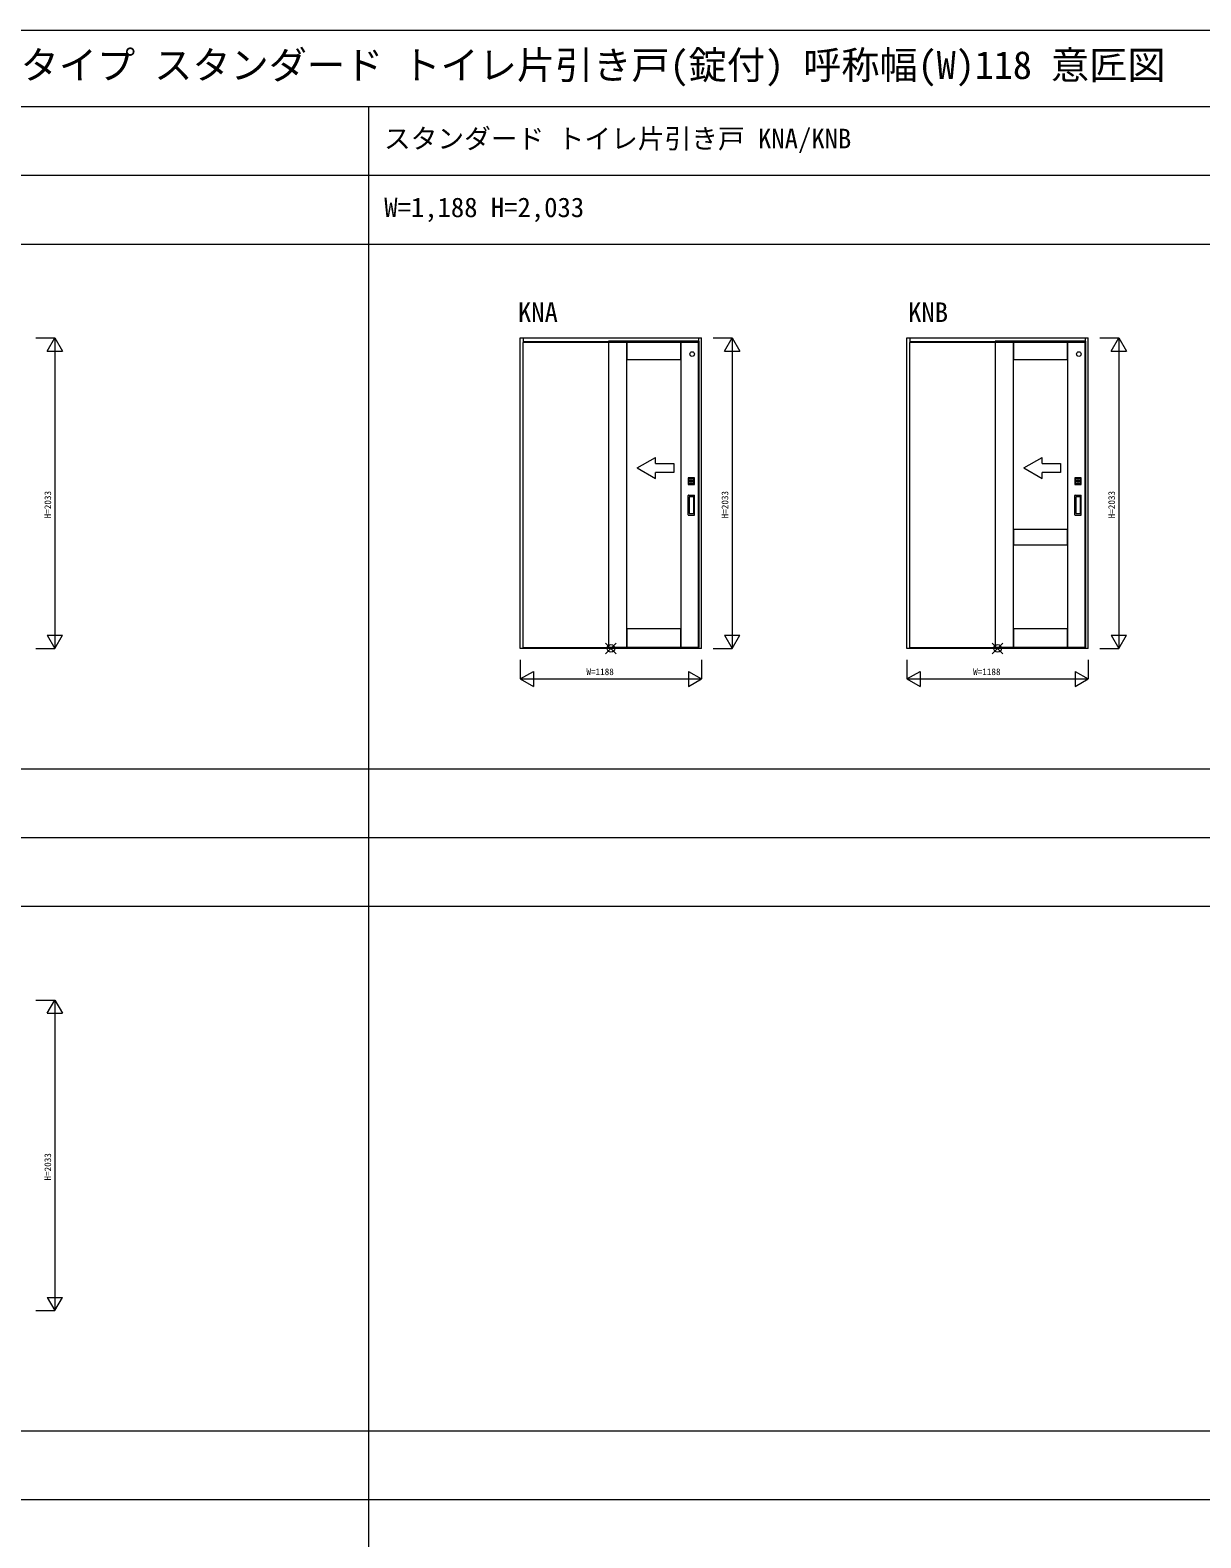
# Model space of a CAD drawing. Units: millimetres, scale not verified. Extents: x -14341 to 14341, y -10000 to 10000.
# Drawn here: x -5159 to 2507, y 130 to 10000 of the extents above; entities that cross this region are included whole.
import ezdxf
from ezdxf.enums import TextEntityAlignment as Align

# ---------------------------------------------------------------- set-up
doc = ezdxf.new("R2010")
doc.units = ezdxf.units.MM
doc.header["$LTSCALE"] = 50
doc.layers.add('0-0_0', color=7, linetype='Continuous')
for name, color, linetype, lineweight in [('0-1_YKK_F1', 7, 'Continuous', 18), ('0-2_YKK_IN', 1, 'Continuous', 18), ('0-3_YKK_A1', 4, 'Continuous', 18), ('0-4_YKK_N1', 2, 'Continuous', 18)]:
    doc.layers.add(name, color=color, linetype=linetype, lineweight=lineweight)
doc.styles.add('ＭＳ ゴシック', font='')
doc.styles.get('ＭＳ ゴシック').set_extended_font_data('MS Gothic')

msp = doc.modelspace()

# ---------------------------------------------------------------- linework, layer by layer
at = {"layer": '0-1_YKK_F1'}
for p, q in [((-14340.51, 10000), (14340.51, 10000)), ((-14340.51, 9500), (14159.49, 9500)), ((-2940.51, -10000), (-2940.51, 9500)), ((-14340.51, 9050), (14159.49, 9050)), ((-14340.51, 8600), (14159.49, 8600)), ((-14340.51, 5165), (14159.49, 5165)), ((-14340.51, 4715), (14159.49, 4715)), ((-14340.51, 4265), (14159.49, 4265)), ((-14340.51, 830), (14159.49, 830)), ((-14340.51, 380), (14159.49, 380))]:
    msp.add_line(p, q, dxfattribs=at)
at = {"layer": '0-2_YKK_IN'}
for p, q in [((-1391.86, 5917.14), (-1321.15, 5987.86)), ((-1391.86, 5987.86), (-1321.15, 5917.14)), ((1140.33, 5917.14), (1211.04, 5987.86)), ((1140.33, 5987.86), (1211.04, 5917.14))]:
    msp.add_line(p, q, dxfattribs=at)
for centre in [(-1356.51, 5952.5), (1175.68, 5952.5)]:
    msp.add_circle(centre, 25, dxfattribs=at)
at = {"layer": '0-3_YKK_A1'}
for p, q in [((-1950.51, 7985.5), (-762.51, 7985.5)), ((-1950.51, 5952.5), (-1950.51, 7985.5)), ((-1930.51, 7985.5), (-1930.51, 7955.5)), ((-1930.51, 7961.5), (-782.51, 7961.5)), ((-1930.51, 7958.5), (-782.51, 7958.5)), ((-1930.51, 5956.5), (-1930.51, 7955.5)), ((-782.51, 7985.5), (-782.51, 7955.5)), ((-782.51, 5956.5), (-782.51, 7955.5)), ((-762.51, 5952.5), (-762.51, 7985.5)), ((581.68, 7985.5), (1769.68, 7985.5)), ((581.68, 5952.5), (581.68, 7985.5)), ((601.68, 7985.5), (601.68, 7955.5)), ((601.68, 7961.5), (1749.68, 7961.5)), ((601.68, 7958.5), (1749.68, 7958.5)), ((601.68, 5956.5), (601.68, 7955.5)), ((1749.68, 7985.5), (1749.68, 7955.5)), ((1749.68, 5956.5), (1749.68, 7955.5)), ((1769.68, 5952.5), (1769.68, 7985.5)), ((-1184.99, 7134.22), (-1064.99, 7203.5)), ((-1184.99, 7134.22), (-1064.99, 7064.94)), ((-1064.99, 7164.22), (-1064.99, 7203.5)), ((1348.7, 7134.22), (1468.7, 7203.5)), ((1348.7, 7134.22), (1468.7, 7064.94)), ((1468.7, 7164.22), (1468.7, 7203.5)), ((-1064.99, 7064.94), (-1064.99, 7104.22)), ((-851.01, 7068), (-851.01, 7027)), ((-809.51, 7068.5), (-850.51, 7068.5)), ((-850.51, 7026.5), (-809.51, 7026.5)), ((-845.76, 7032.25), (-845.76, 7062.75)), ((-845.66, 7032.35), (-845.66, 7062.65)), ((-845.26, 7063.25), (-814.76, 7063.25)), ((-814.76, 7031.75), (-845.26, 7031.75)), ((-845.16, 7063.15), (-814.86, 7063.15)), ((-833.01, 7031.85), (-845.16, 7031.85)), ((-843.36, 7049.6), (-843.36, 7045.4)), ((-837.21, 7049.6), (-843.36, 7049.6)), ((-843.36, 7045.4), (-842.61, 7046.15)), ((-837.21, 7045.4), (-843.36, 7045.4)), ((-842.61, 7048.85), (-837.39, 7048.85)), ((-837.39, 7046.15), (-842.61, 7046.15)), ((-833.01, 7032.1), (-833.01, 7031.85)), ((-827.01, 7032.1), (-833.01, 7032.1)), ((-831.26, 7043.25), (-831.26, 7051.75)), ((-828.76, 7051.75), (-828.76, 7043.25)), ((-827.01, 7031.85), (-827.01, 7032.1)), ((-814.86, 7031.85), (-827.01, 7031.85)), ((-822.81, 7049.6), (-816.66, 7049.6)), ((-822.81, 7045.4), (-816.66, 7045.4)), ((-817.41, 7048.85), (-822.63, 7048.85)), ((-822.63, 7046.15), (-817.41, 7046.15)), ((-816.66, 7045.4), (-817.41, 7046.15)), ((-816.66, 7049.6), (-816.66, 7045.4)), ((-814.36, 7062.65), (-814.36, 7032.35)), ((-814.26, 7062.75), (-814.26, 7032.25)), ((-809.01, 7027), (-809.01, 7068)), ((1468.7, 7064.94), (1468.7, 7104.22)), ((1681.18, 7068), (1681.18, 7027)), ((1722.68, 7068.5), (1681.68, 7068.5)), ((1681.68, 7026.5), (1722.68, 7026.5)), ((1686.43, 7032.25), (1686.43, 7062.75)), ((1686.53, 7032.35), (1686.53, 7062.65)), ((1686.93, 7063.25), (1717.43, 7063.25)), ((1717.43, 7031.75), (1686.93, 7031.75)), ((1687.03, 7063.15), (1717.33, 7063.15)), ((1699.18, 7031.85), (1687.03, 7031.85)), ((1688.83, 7049.6), (1688.83, 7045.4)), ((1694.98, 7049.6), (1688.83, 7049.6)), ((1688.83, 7045.4), (1689.58, 7046.15)), ((1694.98, 7045.4), (1688.83, 7045.4)), ((1689.58, 7048.85), (1694.8, 7048.85)), ((1694.8, 7046.15), (1689.58, 7046.15)), ((1699.18, 7032.1), (1699.18, 7031.85)), ((1705.18, 7032.1), (1699.18, 7032.1)), ((1700.93, 7043.25), (1700.93, 7051.75)), ((1703.43, 7051.75), (1703.43, 7043.25)), ((1705.18, 7031.85), (1705.18, 7032.1)), ((1717.33, 7031.85), (1705.18, 7031.85)), ((1709.38, 7049.6), (1715.53, 7049.6)), ((1709.38, 7045.4), (1715.53, 7045.4)), ((1714.78, 7048.85), (1709.56, 7048.85)), ((1709.56, 7046.15), (1714.78, 7046.15)), ((1715.53, 7045.4), (1714.78, 7046.15)), ((1715.53, 7049.6), (1715.53, 7045.4)), ((1717.83, 7062.65), (1717.83, 7032.35)), ((1717.93, 7062.75), (1717.93, 7032.25)), ((1723.18, 7027), (1723.18, 7068)), ((-850.01, 6826.5), (-850.01, 6954.5)), ((-849.01, 6955.5), (-809.01, 6955.5)), ((-844.01, 6944.5), (-844.01, 6836.5)), ((-815.01, 6945.5), (-843.01, 6945.5)), ((-814.01, 6836.5), (-814.01, 6944.5)), ((-808.01, 6826.5), (-808.01, 6954.5)), ((1682.18, 6826.5), (1682.18, 6954.5)), ((1683.18, 6955.5), (1723.18, 6955.5)), ((1688.18, 6944.5), (1688.18, 6836.5)), ((1717.18, 6945.5), (1689.18, 6945.5)), ((1718.18, 6836.5), (1718.18, 6944.5)), ((1724.18, 6826.5), (1724.18, 6954.5)), ((-849.01, 6825.5), (-809.01, 6825.5)), ((-843.01, 6835.5), (-815.01, 6835.5)), ((1683.18, 6825.5), (1723.18, 6825.5)), ((1689.18, 6835.5), (1717.18, 6835.5)), ((-762.51, 5952.5), (-1950.51, 5952.5)), ((-1930.51, 5952.5), (-1930.51, 5956.5)), ((-782.51, 5956.5), (-1930.51, 5956.5)), ((-782.51, 5952.5), (-782.51, 5956.5)), ((1769.68, 5952.5), (581.68, 5952.5)), ((601.68, 5952.5), (601.68, 5956.5)), ((1749.68, 5956.5), (601.68, 5956.5)), ((1749.68, 5952.5), (1749.68, 5956.5))]:
    msp.add_line(p, q, dxfattribs=at)
for points in [[(-1371.51, 5960.5), (-1251.51, 5960.5), (-1251.51, 7964.5), (-1371.51, 7964.5)], [(-1251.51, 7844.5), (-899.01, 7844.5), (-899.01, 7964.5), (-1251.51, 7964.5)], [(-899.01, 5960.5), (-779.01, 5960.5), (-779.01, 7964.5), (-899.01, 7964.5)], [(1160.68, 5960.5), (1280.68, 5960.5), (1280.68, 7964.5), (1160.68, 7964.5)], [(1280.68, 7844.5), (1633.18, 7844.5), (1633.18, 7964.5), (1280.68, 7964.5)], [(1633.18, 5960.5), (1753.18, 5960.5), (1753.18, 7964.5), (1633.18, 7964.5)], [(1280.68, 6630.5), (1633.18, 6630.5), (1633.18, 6730.5), (1280.68, 6730.5)], [(-1251.51, 5960.5), (-899.01, 5960.5), (-899.01, 6080.5), (-1251.51, 6080.5)], [(1280.68, 5960.5), (1633.18, 5960.5), (1633.18, 6080.5), (1280.68, 6080.5)]]:
    msp.add_lwpolyline(points, close=True, dxfattribs=at)
for points in [[(-1371.51, 7947.5), (-1371.51, 5960.5), (-779.01, 5960.5)], [(1160.68, 7947.5), (1160.68, 5960.5), (1753.18, 5960.5)], [(-1064.99, 7164.22), (-944.99, 7164.22), (-944.99, 7104.22), (-1064.99, 7104.22)], [(1468.7, 7164.22), (1588.7, 7164.22), (1588.7, 7104.22), (1468.7, 7104.22)], [(-842.61, 7046.15), (-842.61, 7048.85), (-843.36, 7049.6)], [(-817.41, 7046.15), (-817.41, 7048.85), (-816.66, 7049.6)], [(1689.58, 7046.15), (1689.58, 7048.85), (1688.83, 7049.6)], [(1714.78, 7046.15), (1714.78, 7048.85), (1715.53, 7049.6)]]:
    msp.add_lwpolyline(points, dxfattribs=at)
for centre, radius in [((-824.01, 7879.5), 15), ((1708.18, 7879.5), 15), ((-830.01, 7047.5), 7.25), ((-830.01, 7047.5), 6), ((-830.01, 7047.5), 5.9), ((1702.18, 7047.5), 7.25), ((1702.18, 7047.5), 6), ((1702.18, 7047.5), 5.9)]:
    msp.add_circle(centre, radius, dxfattribs=at)
for centre, radius, start, end in [((-850.51, 7068), 0.5, 90, 180), ((-850.51, 7027), 0.5, 180, 270), ((-845.26, 7062.75), 0.5, 90, 180), ((-845.26, 7032.25), 0.5, 180, 270), ((-845.16, 7062.65), 0.5, 90, 180), ((-845.16, 7032.35), 0.5, 180, 270), ((-830.01, 7047.5), 7.5, 163.7398, 196.2602), ((-830.01, 7051.75), 1.25, 90, 180), ((-830.01, 7043.25), 1.25, 180, 270), ((-830.01, 7051.75), 1.25, 0, 90), ((-830.01, 7043.25), 1.25, 270, 0), ((-830.01, 7047.5), 7.5, 343.7398, 16.2602), ((-814.86, 7062.65), 0.5, 0, 90), ((-814.86, 7032.35), 0.5, 270, 0), ((-814.76, 7062.75), 0.5, 0, 90), ((-814.76, 7032.25), 0.5, 270, 0), ((-809.51, 7068), 0.5, 0, 90), ((-809.51, 7027), 0.5, 270, 0), ((1681.68, 7068), 0.5, 90, 180), ((1681.68, 7027), 0.5, 180, 270), ((1686.93, 7062.75), 0.5, 90, 180), ((1686.93, 7032.25), 0.5, 180, 270), ((1687.03, 7062.65), 0.5, 90, 180), ((1687.03, 7032.35), 0.5, 180, 270), ((1702.18, 7047.5), 7.5, 163.7398, 196.2602), ((1702.18, 7051.75), 1.25, 90, 180), ((1702.18, 7043.25), 1.25, 180, 270), ((1702.18, 7051.75), 1.25, 0, 90), ((1702.18, 7043.25), 1.25, 270, 0), ((1702.18, 7047.5), 7.5, 343.7398, 16.2602), ((1717.33, 7062.65), 0.5, 0, 90), ((1717.33, 7032.35), 0.5, 270, 0), ((1717.43, 7062.75), 0.5, 0, 90), ((1717.43, 7032.25), 0.5, 270, 0), ((1722.68, 7068), 0.5, 0, 90), ((1722.68, 7027), 0.5, 270, 0), ((-849.01, 6954.5), 1, 90, 180), ((-843.01, 6944.5), 1, 90, 180), ((-815.01, 6944.5), 1, 360, 90), ((-809.01, 6954.5), 1, 0, 90), ((1683.18, 6954.5), 1, 90, 180), ((1689.18, 6944.5), 1, 90, 180), ((1717.18, 6944.5), 1, 360, 90), ((1723.18, 6954.5), 1, 0, 90), ((-849.01, 6826.5), 1, 180, 270), ((-843.01, 6836.5), 1, 180, 270), ((-815.01, 6836.5), 1, 270, 360), ((-809.01, 6826.5), 1, 270, 0), ((1683.18, 6826.5), 1, 180, 270), ((1689.18, 6836.5), 1, 180, 270), ((1717.18, 6836.5), 1, 270, 360), ((1723.18, 6826.5), 1, 270, 0)]:
    msp.add_arc(centre, radius, start, end, dxfattribs=at)
at = {"layer": '0-4_YKK_N1'}
for p, q in [((-5121.51, 7985.5), (-4996.51, 7985.5)), ((-5046.51, 7898.9), (-4946.51, 7898.9)), ((-4996.51, 7985.5), (-4996.51, 5952.5)), ((-687.51, 7985.5), (-562.51, 7985.5)), ((-612.51, 7898.9), (-512.51, 7898.9)), ((-562.51, 7985.5), (-562.51, 5952.5)), ((1844.68, 7985.5), (1969.68, 7985.5)), ((1919.68, 7898.9), (2019.68, 7898.9)), ((1969.68, 7985.5), (1969.68, 5952.5)), ((-5046.51, 6039.1), (-4946.51, 6039.1)), ((-612.51, 6039.1), (-512.51, 6039.1)), ((1919.68, 6039.1), (2019.68, 6039.1)), ((-5121.51, 5952.5), (-4996.51, 5952.5)), ((-687.51, 5952.5), (-562.51, 5952.5)), ((1844.68, 5952.5), (1969.68, 5952.5)), ((-762.51, 5877.5), (-762.51, 5752.5)), ((1769.68, 5877.5), (1769.68, 5752.5)), ((-1950.51, 5752.5), (-1863.91, 5802.5)), ((-1950.51, 5752.5), (-1863.91, 5702.5)), ((-1863.91, 5802.5), (-1863.91, 5702.5)), ((-849.11, 5802.5), (-762.51, 5752.5)), ((581.68, 5752.5), (668.28, 5802.5)), ((581.68, 5752.5), (668.28, 5702.5)), ((668.28, 5802.5), (668.28, 5702.5)), ((1683.08, 5802.5), (1769.68, 5752.5)), ((-5121.51, 3650.5), (-4996.51, 3650.5)), ((-5046.51, 3563.9), (-4946.51, 3563.9)), ((-4996.51, 3650.5), (-4996.51, 1617.5)), ((-5046.51, 1704.1), (-4946.51, 1704.1)), ((-5121.51, 1617.5), (-4996.51, 1617.5))]:
    msp.add_line(p, q, dxfattribs=at)
for points in [[(-5046.51, 7898.9), (-4996.51, 7985.5), (-4946.51, 7898.9)], [(-612.51, 7898.9), (-562.51, 7985.5), (-512.51, 7898.9)], [(1919.68, 7898.9), (1969.68, 7985.5), (2019.68, 7898.9)], [(-5046.51, 6039.1), (-4996.51, 5952.5), (-4946.51, 6039.1)], [(-612.51, 6039.1), (-562.51, 5952.5), (-512.51, 6039.1)], [(1919.68, 6039.1), (1969.68, 5952.5), (2019.68, 6039.1)], [(-1950.51, 5877.5), (-1950.51, 5752.5), (-762.51, 5752.5)], [(581.68, 5877.5), (581.68, 5752.5), (1769.68, 5752.5)], [(-849.11, 5802.5), (-849.11, 5702.5), (-762.51, 5752.5)], [(1683.08, 5802.5), (1683.08, 5702.5), (1769.68, 5752.5)], [(-5046.51, 3563.9), (-4996.51, 3650.5), (-4946.51, 3563.9)], [(-5046.51, 1704.1), (-4996.51, 1617.5), (-4946.51, 1704.1)]]:
    msp.add_lwpolyline(points, dxfattribs=at)

# ---------------------------------------------------------------- texts
at = {"layer": '0-0_0', "style": 'ＭＳ ゴシック'}
for s, height, p in [('BVKCK10  木質インテリア建材 Smayell(スマエル) 室内引戸 ラウンドレールタイプ スタンダード トイレ片引き戸(錠付) 呼称幅(W)118 意匠図', 183.3, (-13840.51, 9625)), ('スタンダード トイレ片引き戸 KNA/KNB', 128.3, (-2842.51, 9187.5)), ('W=1,188 H=2,033', 128.3, (-2840.51, 8737.5)), ('KNA', 128.3, (-1965.2, 8050.75)), ('KNB', 128.3, (589.97, 8050.75))]:
    msp.add_text(s, height=height, dxfattribs=at).set_placement(p, align=Align.BOTTOM_LEFT)
at = {"layer": '0-4_YKK_N1', "color": 7, "style": 'ＭＳ ゴシック'}
for p in [(-5008.51, 6804), (-574.51, 6804), (1957.68, 6804), (-5008.51, 2469)]:
    msp.add_text('H=2033', height=43.99, rotation=90, dxfattribs=at).set_placement(p, align=Align.BOTTOM_LEFT)
for p in [(-1516.51, 5764.5), (1015.68, 5764.5)]:
    msp.add_text('W=1188', height=43.99, dxfattribs=at).set_placement(p, align=Align.BOTTOM_LEFT)

doc.saveas('drawing.dxf')
